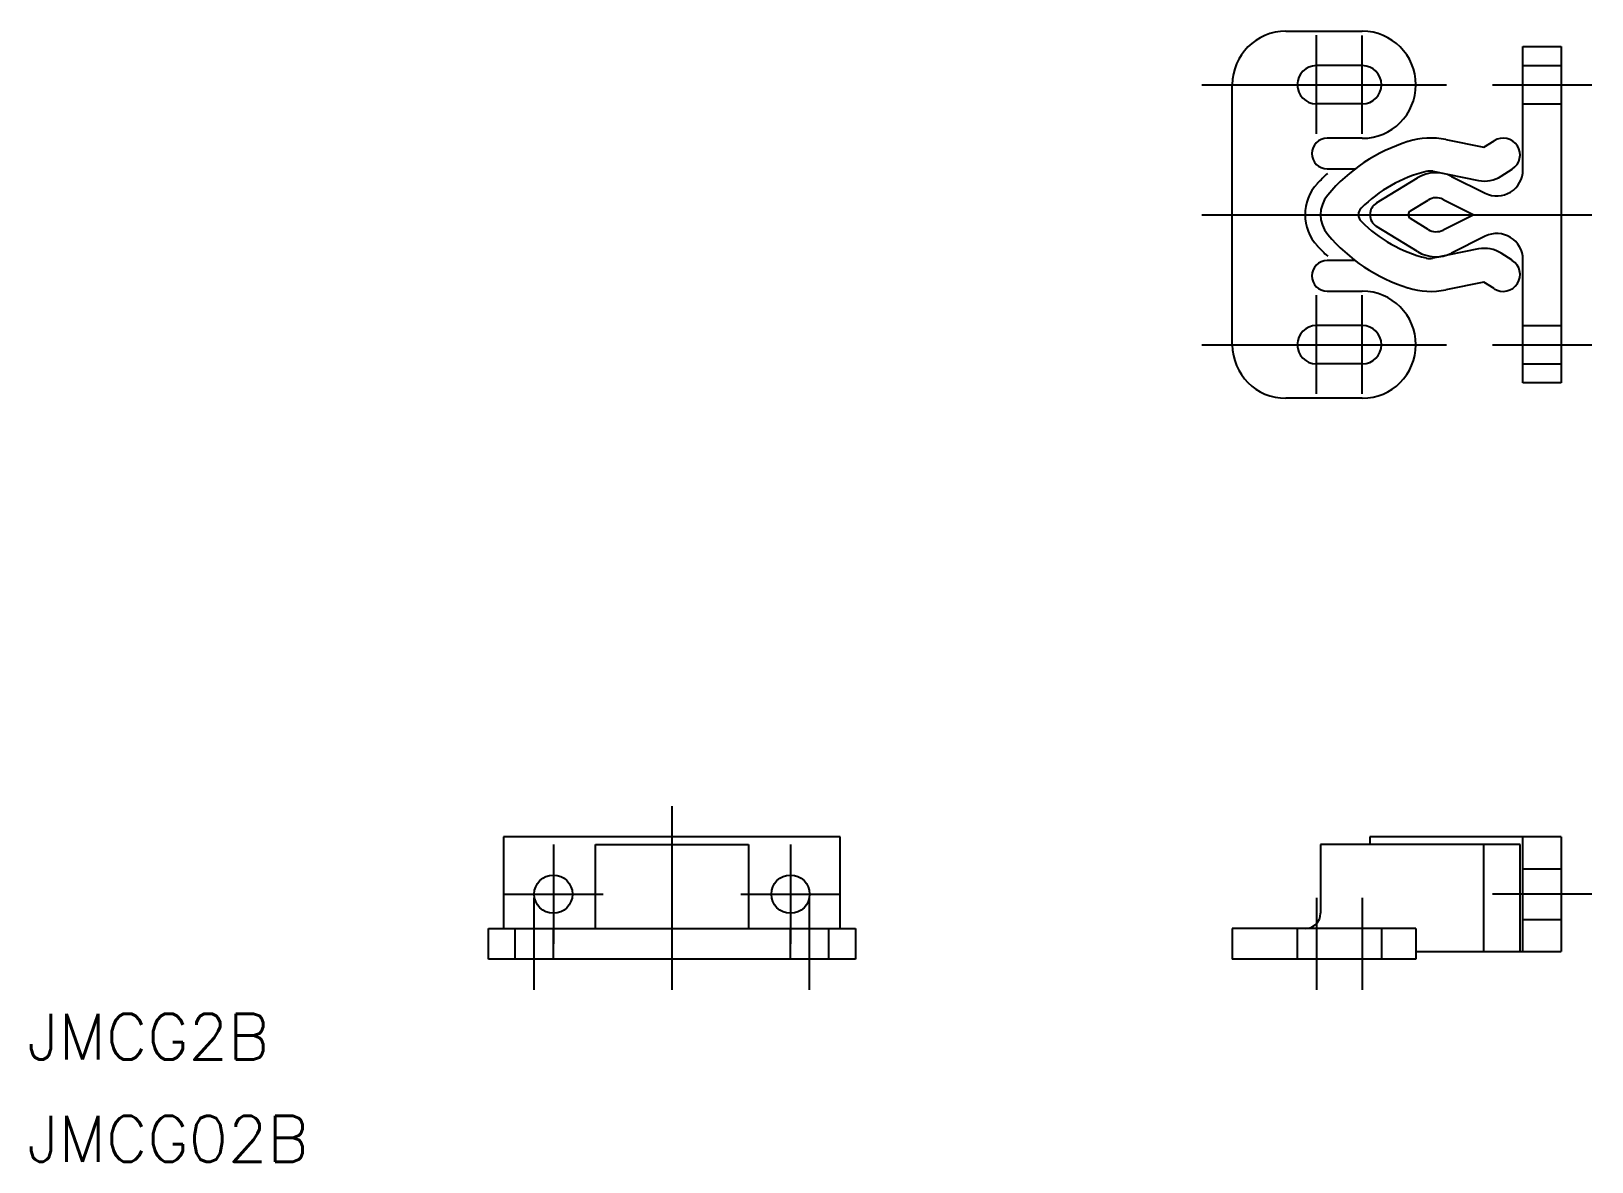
# Model space of a CAD drawing. Extents: x -42 to 60, y -13 to 61.
import ezdxf

# ---------------------------------------------------------------- set-up
doc = ezdxf.new("R2010")
doc.units = 0
doc.linetypes.add('CENTER', pattern=[50.8, 31.75, -6.35, 6.35, -6.35])
doc.linetypes.add('DASHED', pattern=[19.05, 12.7, -6.35])
doc.layers.get('0').update_dxf_attribs({"linetype": 'CONTINUOUS'})
doc.layers.add('CENTER', color=1, linetype='CONTINUOUS')
doc.styles.get("Standard").update_dxf_attribs({"font": 'txt.shx', "height": 3, "bigfont": 'bigfont.shx'})

msp = doc.modelspace()

# ---------------------------------------------------------------- linework, layer by layer
at = {"color": 7, "linetype": 'CONTINUOUS'}
for p, q in [((40.13, 60.68), (45.13, 60.68)), ((55.63, 51.61), (55.63, 59.68)), ((55.63, 59.68), (58.13, 59.68)), ((58.13, 59.68), (58.13, 37.68)), ((45.13, 58.43), (42.13, 58.43)), ((36.63, 40.18), (36.63, 57.18)), ((45.13, 55.93), (42.13, 55.93)), ((45.13, 53.68), (42.83, 53.68)), ((50.59, 53.59), (53.08, 53.09)), ((53.08, 53.09), (53.74, 53.52)), ((42.83, 51.68), (44.67, 51.68)), ((46.06, 49.45), (48.74, 51.09)), ((49.74, 51.52), (52.73, 50.92)), ((50.97, 51.19), (53.17, 50.09)), ((54.21, 51.2), (54.93, 51.67)), ((48.29, 48.94), (49.44, 49.64)), ((50.41, 49.68), (52.42, 48.68)), ((49.44, 47.72), (48.29, 48.43)), ((52.42, 48.68), (50.41, 47.68)), ((48.74, 46.27), (46.06, 47.91)), ((53.17, 47.27), (50.97, 46.17)), ((52.73, 46.44), (49.74, 45.84)), ((54.93, 45.7), (54.21, 46.17)), ((44.67, 45.68), (42.83, 45.68)), ((55.63, 37.68), (55.63, 45.75)), ((53.08, 44.27), (50.59, 43.77)), ((53.74, 43.85), (53.08, 44.27)), ((42.83, 43.68), (45.13, 43.68)), ((45.13, 41.43), (42.13, 41.43)), ((45.13, 38.93), (42.13, 38.93)), ((58.13, 37.68), (55.63, 37.68)), ((45.13, 36.68), (40.13, 36.68)), ((11, 8), (-11, 8)), ((-11, 8), (-11, 2)), ((-5, 7.5), (5, 7.5)), ((-5, 2), (-5, 7.5)), ((5, 7.5), (5, 2)), ((11, 2), (11, 8)), ((42.4, 7.5), (42.4, 3)), ((55.44, 7.5), (42.4, 7.5)), ((45.63, 8), (45.63, 7.5)), ((58.13, 8), (45.63, 8)), ((53.08, 0.5), (53.08, 7.5)), ((55.44, 0.5), (55.44, 7.5)), ((55.63, 0.5), (55.63, 8)), ((58.13, 8), (58.13, 0.5)), ((-12, 0), (-12, 2)), ((-12, 2), (12, 2)), ((12, 2), (12, 0)), ((48.63, 2), (36.63, 2)), ((36.63, 2), (36.63, 0)), ((48.63, 2), (48.63, 0)), ((12, 0), (-12, 0)), ((48.63, 0), (36.63, 0)), ((48.63, 0.5), (58.13, 0.5))]:
    msp.add_line(p, q, dxfattribs=at)
at = {"color": 3, "linetype": 'DASHED'}
for p, q in [((55.63, 58.43), (58.13, 58.43)), ((55.63, 55.93), (58.13, 55.93)), ((55.63, 41.43), (58.13, 41.43)), ((55.63, 38.93), (58.13, 38.93)), ((55.63, 5.9), (58.13, 5.9)), ((55.63, 2.6), (58.13, 2.6)), ((-10.25, 0), (-10.25, 2)), ((-7.75, 0), (-7.75, 2)), ((7.75, 0), (7.75, 2)), ((10.25, 0), (10.25, 2)), ((40.88, 2), (40.88, 0)), ((46.38, 2), (46.38, 0))]:
    msp.add_line(p, q, dxfattribs=at)
at = {"color": 7, "linetype": 'CONTINUOUS'}
for centre in [(-7.75, 4.25), (7.75, 4.25)]:
    msp.add_circle(centre, 1.25, dxfattribs=at)
for centre, radius, start, end in [((40.13, 57.18), 3.5, 90, 180), ((45.13, 57.18), 3.5, 270, 90), ((42.13, 57.18), 1.25, 90, 270), ((45.13, 57.18), 1.25, 270, 90), ((42.83, 52.68), 1, 90, 270), ((51.45, 42.77), 11.2, 107.329, 140.0279), ((49.61, 48.69), 5, 78.649, 107.329), ((54.34, 52.59), 1.1, 302.7943, 122.7943), ((51.13, 42.42), 12.2, 132.7318, 137.145), ((51.45, 42.77), 9, 103.8367, 135.2838), ((49.94, 49.13), 2.3, 63.5, 121.5), ((49.54, 50.54), 1, 78.649, 103.8367), ((53.12, 52.88), 2, 258.649, 302.7943), ((53.93, 51.61), 1.7, 243.5, 0), ((44.39, 48.68), 3, 137.145, 222.855), ((44.4, 48.68), 2, 140.0279, 219.9721), ((45.48, 48.68), 0.6, 135.2838, 224.7162), ((46.53, 48.68), 0.9, 121.5, 238.5), ((49.96, 48.79), 1, 63.5, 121.5), ((51.45, 54.59), 9, 224.7162, 256.1633), ((48.44, 48.68), 0.3, 121.5, 238.5), ((51.45, 54.59), 11.2, 219.9721, 252.671), ((49.96, 48.57), 1, 238.5, 296.5), ((53.93, 45.75), 1.7, 0, 116.5), ((51.13, 54.94), 12.2, 222.855, 227.3564), ((49.94, 48.23), 2.3, 238.5, 296.5), ((53.12, 44.48), 2, 57.2057, 101.351), ((42.83, 44.68), 1, 90, 270), ((49.54, 46.82), 1, 256.1633, 281.351), ((54.34, 44.77), 1.1, 237.2057, 57.2057), ((49.61, 48.67), 5, 252.671, 281.351), ((45.13, 40.18), 3.5, 270, 90), ((42.13, 40.18), 1.25, 90, 270), ((45.13, 40.18), 1.25, 270, 90), ((40.13, 40.18), 3.5, 180, 270), ((41.4, 3), 1, 270, 0)]:
    msp.add_arc(centre, radius, start, end, dxfattribs=at)
at = {"layer": 'CENTER', "color": 1, "linetype": 'CENTER'}
for p, q in [((42.13, 53.98), (42.13, 60.43)), ((45.13, 53.96), (45.13, 60.41)), ((34.63, 57.18), (50.63, 57.18)), ((53.63, 57.18), (60.13, 57.18)), ((34.63, 48.68), (60.13, 48.68)), ((42.13, 36.96), (42.13, 43.41)), ((45.13, 36.96), (45.13, 43.41)), ((34.63, 40.18), (50.63, 40.18)), ((53.63, 40.18), (60.13, 40.18)), ((0, 10), (0, -2)), ((-7.75, 7.5), (-7.75, 1)), ((7.75, 7.5), (7.75, 1)), ((-11, 4.25), (-4.5, 4.25)), ((4.5, 4.25), (11, 4.25)), ((60.13, 4.25), (53.63, 4.25)), ((-9, -2), (-9, 4)), ((9, -2), (9, 4)), ((42.13, 4), (42.13, -2)), ((45.13, 4), (45.13, -2))]:
    msp.add_line(p, q, dxfattribs=at)

# ---------------------------------------------------------------- texts
at = {"color": 7, "linetype": 'CONTINUOUS'}
for s, p in [('JMCG2B', (-42.14, -6.57)), ('JMCG02B', (-42.14, -13.25))]:
    msp.add_text(s, height=3, dxfattribs=at).set_placement(p)

doc.saveas('drawing.dxf')
